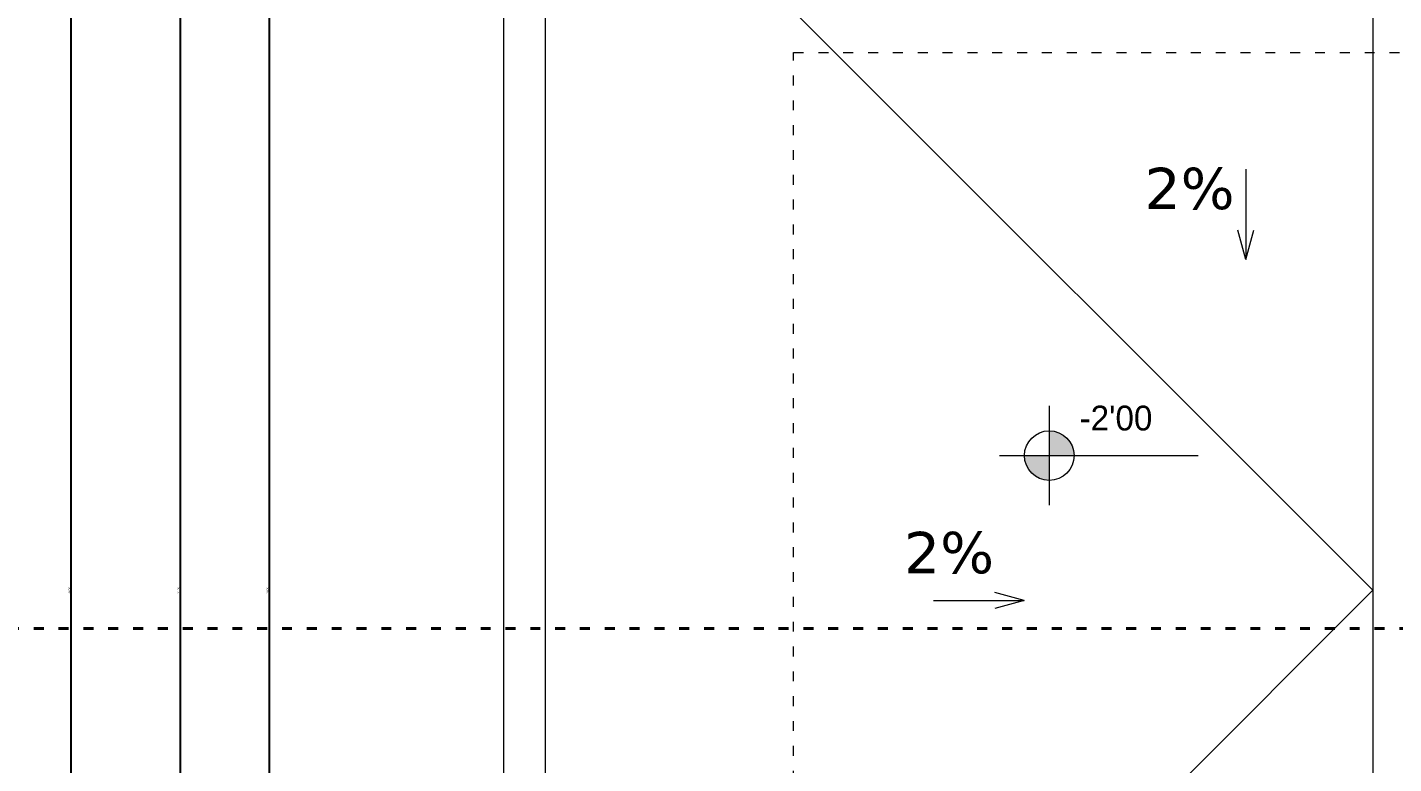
# Model space of a CAD drawing. Header units: millimetres. Extents: x 73 to 57768, y -40361 to 10065.
# Drawn here: x 16073 to 17724, y -7220 to -6330 of the extents above; entities that cross this region are included whole.
import ezdxf

# ---------------------------------------------------------------- set-up
doc = ezdxf.new("R2010")
doc.units = ezdxf.units.MM
doc.linetypes.add('ACAD_ISO03W100', pattern=[30, 12, -18])
for name, color, linetype, lineweight in [('kote i srafura', 9, 'Continuous', 5), ('kote srafura pogled', 9, 'Continuous', 5), ('presjek A-A B- B', 40, 'Continuous', 40)]:
    doc.layers.add(name, color=color, linetype=linetype, lineweight=lineweight)
doc.layers.add('nosivi zidovi', color=7, linetype='Continuous', lineweight=15, true_color=0xcfc3d5)
doc.dimstyles.new('ISO-25', dxfattribs={"dimtxt": 2.5, "dimasz": 2.5, "dimexe": 1.25, "dimexo": 0.625, "dimtad": 1, "dimtxsty": 'Standard', "dimcen": 2.5, "dimadec": 0, "dimazin": 0, "dimtfac": 1, "dimtmove": 0, "dimatfit": 3, "dimfxl": 1, "dimarcsym": 0})

# ---------------------------------------------------------------- blocks, each defined once
blk = doc.blocks.new('*D115')
at = {"layer": 'Defpoints', "color": 0}
for p in [(16479.1, -6010.2), (16365.4, -8010.2), (16455.9, -8010.2)]:
    blk.add_point(p, dxfattribs=at)
at = {"layer": 'kote i srafura', "color": 0, "lineweight": -2}
for p, q in [((16478.5, -6010.2), (16364.1, -6010.2)), ((16365.4, -6012.7), (16365.4, -8007.7)), ((16455.2, -8010.2), (16364.1, -8010.2))]:
    blk.add_line(p, q, dxfattribs=at)
at = {"layer": 'kote i srafura', "color": 0}
for points in [[(16365, -6012.7), (16365.8, -6012.7), (16365.4, -6010.2)], [(16365, -8007.7), (16365.8, -8007.7), (16365.4, -8010.2)]]:
    blk.add_solid(points, dxfattribs=at)
at = {"layer": 'kote i srafura', "color": 0, "insert": (16363.5, -7010.2), "char_height": 2.5, "attachment_point": 5, "rotation": 90}
blk.add_mtext('2000', dxfattribs=at)
blk = doc.blocks.new('*D120')
at = {"layer": 'Defpoints', "color": 0}
for p in [(16365.4, -5960.2), (16257.9, -8060.2), (16365.4, -8060.2)]:
    blk.add_point(p, dxfattribs=at)
at = {"layer": 'kote i srafura', "color": 0, "lineweight": -2}
for p, q in [((16364.7, -5960.2), (16256.6, -5960.2)), ((16257.9, -5962.7), (16257.9, -8057.7)), ((16364.7, -8060.2), (16256.6, -8060.2))]:
    blk.add_line(p, q, dxfattribs=at)
at = {"layer": 'kote i srafura', "color": 0}
for points in [[(16257.5, -5962.7), (16258.3, -5962.7), (16257.9, -5960.2)], [(16257.5, -8057.7), (16258.3, -8057.7), (16257.9, -8060.2)]]:
    blk.add_solid(points, dxfattribs=at)
at = {"layer": 'kote i srafura', "color": 0, "insert": (16256, -7010.2), "char_height": 2.5, "attachment_point": 5, "rotation": 90}
blk.add_mtext('2100', dxfattribs=at)
blk = doc.blocks.new('*D122')
at = {"layer": 'Defpoints', "color": 0}
for p in [(16126.2, -5710.2), (16257.9, -5710.2), (16257.9, -8310.2)]:
    blk.add_point(p, dxfattribs=at)
at = {"layer": 'kote i srafura', "color": 0, "lineweight": -2}
for p, q in [((16257.2, -5710.2), (16125, -5710.2)), ((16126.2, -8307.7), (16126.2, -5712.7)), ((16257.2, -8310.2), (16125, -8310.2))]:
    blk.add_line(p, q, dxfattribs=at)
at = {"layer": 'kote i srafura', "color": 0}
for points in [[(16125.8, -5712.7), (16126.7, -5712.7), (16126.2, -5710.2)], [(16125.8, -8307.7), (16126.7, -8307.7), (16126.2, -8310.2)]]:
    blk.add_solid(points, dxfattribs=at)
at = {"layer": 'kote i srafura', "color": 0, "insert": (16124.4, -7010.2), "char_height": 2.5, "attachment_point": 5, "rotation": 90}
blk.add_mtext('2600', dxfattribs=at)

msp = doc.modelspace()

# ---------------------------------------------------------------- hatches: boundary and pattern name
at = {"layer": 'kote srafura pogled'}
h = msp.add_hatch(color=256, dxfattribs=at)
h.paths.add_polyline_path([(17307.981, -6817.452), (17307.981, -6847.452), (17337.981, -6847.452, 0.41421356)])
h.paths.add_polyline_path([(17307.981, -6847.452), (17277.981, -6847.452, 0.41421356), (17307.981, -6877.452)])

# ---------------------------------------------------------------- linework, layer by layer
at = {"layer": 'kote i srafura'}
for p in [(16713.737, -6024.837), (16713.737, -7995.548)]:
    msp.add_line(p, (17699.092, -7010.192), dxfattribs=at)
at = {"layer": 'kote i srafura', "linetype": 'ACAD_ISO03W100'}
msp.add_lwpolyline([(16999.092, -7660.192), (16999.092, -6360.192), (18799.092, -6360.192), (18799.092, -7660.192)], close=True, dxfattribs=at)
at = {"layer": 'kote i srafura'}
for points in [[(17545.584, -6501.205), (17545.584, -6610.577), (17535.908, -6575.187)], [(17545.584, -6501.205), (17545.584, -6610.577), (17555.261, -6575.187)], [(17168.22, -7022.538), (17277.593, -7022.538), (17242.202, -7012.861)], [(17168.22, -7022.538), (17277.593, -7022.538), (17242.202, -7032.214)]]:
    msp.add_lwpolyline(points, dxfattribs=at)
at = {"layer": 'kote srafura pogled'}
for p, q in [((17307.981, -6787.452), (17307.981, -6907.452)), ((17247.981, -6847.452), (17487.981, -6847.452))]:
    msp.add_line(p, q, dxfattribs=at)
msp.add_circle((17307.981, -6847.452), 30, dxfattribs=at)
at = {"layer": 'nosivi zidovi'}
msp.add_line((16649.092, -7960.192), (16649.092, -6060.192), dxfattribs=at)
for points in [[(16649.092, -7070.266), (16649.092, -6060.192, -0.41421356), (16749.092, -5960.192), (17049.092, -5960.192)], [(17049.092, -8010.192), (16749.092, -8010.192, -0.41421356), (16699.092, -7960.192), (16699.092, -6060.192, -0.41421356), (16749.092, -6010.192), (17049.092, -6010.192)], [(17349.092, -6010.192), (17649.092, -6010.192, -0.41421356), (17699.092, -6060.192), (17699.092, -7960.192, -0.41421356), (17649.092, -8010.192), (17349.092, -8010.192)]]:
    msp.add_lwpolyline(points, format="xyb", dxfattribs=at)
at = {"layer": 'presjek A-A B- B', "linetype": 'ACAD_ISO03W100'}
msp.add_lwpolyline([(15660.95, -7056.391), (22473.549, -7056.391), (22473.549, -6950.819)], dxfattribs=at)

# ---------------------------------------------------------------- texts
at = {"layer": 'kote i srafura', "char_height": 50, "width": 33.21428, "attachment_point": 1}
for insert in [(17423.085, -6499.63), (17132.461, -6939.622)]:
    msp.add_mtext('{\\fVerdana|b0|i0|c0|p34;2%}', dxfattribs=dict(at, insert=insert))
at = {"layer": 'kote srafura pogled', "insert": (17344.593, -6787.098), "char_height": 30, "width": 143.3884, "attachment_point": 1}
msp.add_mtext("-2'00", dxfattribs=at)

# ---------------------------------------------------------------- dimensions: what is measured, and where the dimension line sits
at = {"layer": 'kote i srafura'}
dim = msp.add_linear_dim(base=(16126.235, -5710.192), p1=(16257.867, -8310.192), p2=(16257.867, -5710.192), angle=90, dimstyle='ISO-25', dxfattribs=at)
dim.commit()
dim.dimension.update_dxf_attribs({"geometry": '*D122', "text_midpoint": (16124.36, -7010.192)})
for base, p1, p2, picture, middle in [((16257.867, -8060.192), (16365.37, -5960.192), (16365.37, -8060.192), '*D120', (16255.992, -7010.192)), ((16365.37, -8010.192), (16479.094, -6010.192), (16455.875, -8010.192), '*D115', (16363.495, -7010.192))]:
    dim = msp.add_linear_dim(base=base, p1=p1, p2=p2, angle=90, dimstyle='ISO-25', override={"dimtmove": 1}, dxfattribs=at)
    dim.commit()
    dim.dimension.update_dxf_attribs({"geometry": picture, "text_midpoint": middle})

doc.saveas('drawing.dxf')
